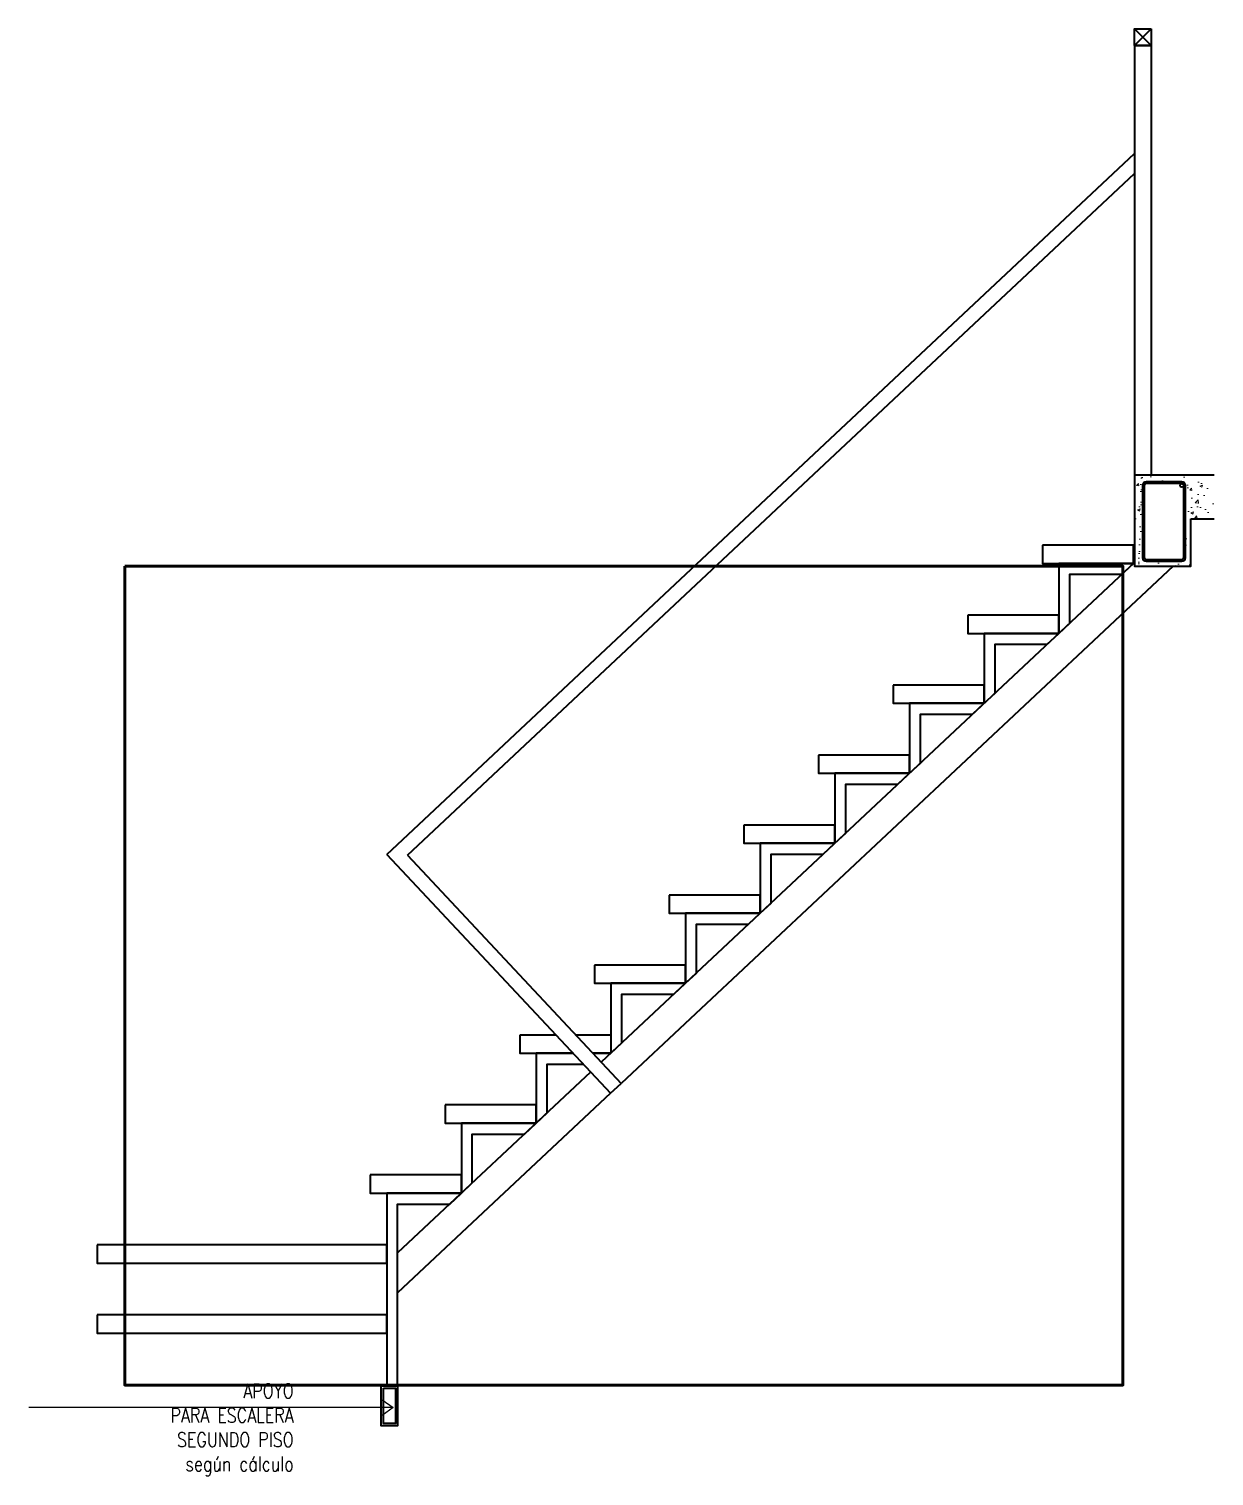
# Model space of a CAD drawing. Header units: metres. Extents: x 45 to 666, y -23 to 325.
# Drawn here: x 76.649 to 79.902, y 23.997 to 27.969 of the extents above; entities that cross this region are included whole.
import ezdxf

# ---------------------------------------------------------------- set-up
doc = ezdxf.new("R2010")
doc.units = ezdxf.units.M
doc.header["$LTSCALE"] = 5
doc.header["$MEASUREMENT"] = 0
doc.layers.get('0').update_dxf_attribs({"color": 30})
for name, color, linetype, lineweight in [('A-ANNO-NOTE', 7, 'Continuous', 35), ('A-ELEV-MBE1', 7, 'Continuous', 35), ('A-ELEV-OTLN', 1, 'Continuous', 50), ('A-ELEV-PATT', 8, 'Continuous', 18), ('A-WALL-FULL', 7, 'Continuous', 35), ('A-WALL-FULL-EXTR', 7, 'Continuous', 35)]:
    doc.layers.add(name, color=color, linetype=linetype, lineweight=lineweight)
doc.styles.add('E-ROMANS', font='romans.shx', dxfattribs={"width": 0.8})
doc.dimstyles.new('E-0005_TICK_18', dxfattribs={"dimscale": 0.001, "dimtxt": 9, "dimasz": 9, "dimexe": 4.5, "dimexo": 3, "dimgap": 4.5, "dimtad": 0, "dimdec": 0, "dimlfac": 1000, "dimzin": 0, "dimdsep": 46, "dimtxsty": 'E-ROMANS', "dimblk": 'OBLIQUE', "dimcen": 4.5, "dimclrd": 256, "dimclre": 256, "dimclrt": 256, "dimadec": 0, "dimazin": 0, "dimtfac": 1, "dimtdec": 0, "dimtmove": 1, "dimatfit": 3, "dimldrblk": 'OPEN90', "dimfxl": 1, "dimtfill": 1, "dimtolj": 1, "dimtzin": 0, "dimarcsym": 0})

# ---------------------------------------------------------------- blocks, each defined once
blk = doc.blocks.new('PIE DERECHO 2X2')
blk.add_lwpolyline([(-0.045, 0), (0, 0), (0, -0.045), (-0.045, -0.045), (-0.045, 0)])
at = {"color": 1}
for points in [[(-0.045, 0), (0, -0.045)], [(0, 0), (-0.045, -0.045)]]:
    blk.add_lwpolyline(points, dxfattribs=at)
blk = doc.blocks.new('_Oblique')
at = {"color": 0, "linetype": 'ByBlock', "lineweight": -2}
blk.add_line((-0.5, -0.5), (0.5, 0.5), dxfattribs=at)

msp = doc.modelspace()

# ---------------------------------------------------------------- hatches: boundary and pattern name
at = {"layer": 'A-ELEV-PATT'}
h = msp.add_hatch(dxfattribs=at)
h.set_pattern_fill('AR-CONC', color=256, scale=0.0004, angle=-90, style=0)
h.set_pattern_definition([(50, (82.152826, 24.244343), (0.0728739, -0.0063756), [0.00762, -0.08382]), (355, (82.152826, 24.24434), (-0.0140971, 0.0764227), [0.006096, -0.067056]), (100.451, (82.1589, 24.24381), (0.058777, 0.0700467), [0.006476, -0.071236]), (46.1842, (82.15283, 24.26466), (0.1084316, -0.016817), [0.01143, -0.12573]), (96.6356, (82.16186, 24.26326), (0.0949617, 0.0989702), [0.009714, -0.106854]), (351.184, (82.15283, 24.26466), (0.094962, 0.09897), [0.009144, -0.100584]), (21, (82.162986, 24.259583), (0.060646, -0.0409062), [0.00762, -0.08382]), (326, (82.162986, 24.25958), (0.0247208, 0.0736752), [0.006096, -0.067056]), (71.4514, (82.16804, 24.256175), (0.0853666, 0.0327691), [0.006476, -0.071236]), (37.5, (82.152826, 24.244343), (0.00123544, 0.03382202), [0, -0.0662432, 0, -0.068072, 0, -0.06731]), (7.5, (82.152826, 24.244343), (0.02672787, 0.04007223), [0, -0.0388112, 0, -0.0647192, 0, -0.025654]), (327.5, (82.13017, 24.244343), (0.05423624, -0.0022915), [0, -0.0254, 0, -0.079248, 0, -0.105156]), (317.5, (82.12001, 24.244343), (0.0592517, 0.0101706), [0, -0.03302, 0, -0.0526288, 0, -0.074676])])
h.paths.add_polyline_path([(79.9021, 26.7443), (79.6841, 26.7443), (79.6841, 26.4943), (79.8381, 26.4943), (79.8381, 26.6243), (79.9021, 26.6243)])
h.paths.add_polyline_path([(79.8237, 26.508), (79.7057, 26.508), (79.7057, 26.726), (79.8237, 26.726)], flags=16)
h.paths.add_polyline_path([(79.8187, 26.513), (79.7107, 26.513), (79.7107, 26.721), (79.8187, 26.721)], flags=0)
h.paths.add_polyline_path([(79.8187, 26.716, -2.414214), (79.8137, 26.721), (79.7157, 26.721, -2.414214), (79.7107, 26.716), (79.7107, 26.518, -2.414214), (79.7157, 26.513), (79.8137, 26.513, -2.544593), (79.8186, 26.5177, 0.780088), (79.8094, 26.5207, -0.751141), (79.8187, 26.518)], flags=0)

# ---------------------------------------------------------------- linework, layer by layer
at = {"layer": 'A-ANNO-NOTE'}
for p, q in [((77.6311, 25.703), (79.6841, 27.627)), ((77.6877, 25.7012), (79.6841, 27.5722)), ((77.6311, 25.703), (78.2456, 25.0473)), ((77.6877, 25.7012), (78.2748, 25.0746)), ((78.2456, 25.0473), (78.2748, 25.0746))]:
    msp.add_line(p, q, dxfattribs=at)
at = {"layer": 'A-ELEV-MBE1'}
for p, q in [((79.6841, 27.9243), (79.6841, 26.7443)), ((79.6841, 27.9243), (79.7291, 27.9243)), ((79.7291, 27.9243), (79.7291, 26.7443)), ((79.6841, 26.505), (78.2201, 25.133)), ((79.7897, 26.4943), (78.2748, 25.0746)), ((78.1909, 25.1057), (77.6611, 24.6091)), ((78.2456, 25.0473), (77.6611, 24.4995))]:
    msp.add_line(p, q, dxfattribs=at)
for points in [[(79.7057, 26.716), (79.7057, 26.518, 0.414214), (79.7157, 26.508), (79.8137, 26.508, 0.414214), (79.8237, 26.518), (79.8237, 26.716, 0.414214), (79.8137, 26.726), (79.7157, 26.726, 0.414214)], [(79.7057, 26.716), (79.7057, 26.518, 0.414214), (79.7157, 26.508), (79.8137, 26.508, 0.414214), (79.8237, 26.518), (79.8237, 26.716, 0.414214), (79.8137, 26.726), (79.7157, 26.726, 0.414214)], [(79.7107, 26.716), (79.7107, 26.518, 0.414214), (79.7157, 26.513), (79.8137, 26.513, 0.414214), (79.8187, 26.518), (79.8187, 26.716, 0.414214), (79.8137, 26.721), (79.7157, 26.721, 0.414214)], [(79.7107, 26.716), (79.7107, 26.518, 0.414214), (79.7157, 26.513), (79.8137, 26.513, 0.414214), (79.8187, 26.518), (79.8187, 26.716, 0.414214), (79.8137, 26.721), (79.7157, 26.721, 0.414214)]]:
    msp.add_lwpolyline(points, format="xyb", close=True, dxfattribs=at)
for points in [[(79.4311, 26.5522), (79.4311, 26.5022), (79.6811, 26.5022), (79.6811, 26.5522), (79.4311, 26.5522)], [(79.2261, 26.3601), (79.2261, 26.3101), (79.4761, 26.3101), (79.4761, 26.3601), (79.2261, 26.3601)], [(79.0211, 26.168), (79.0211, 26.118), (79.2711, 26.118), (79.2711, 26.168), (79.0211, 26.168)], [(78.8161, 25.9759), (78.8161, 25.9259), (79.0661, 25.9259), (79.0661, 25.9759), (78.8161, 25.9759)], [(78.6111, 25.7837), (78.6111, 25.7337), (78.8611, 25.7337), (78.8611, 25.7837), (78.6111, 25.7837)], [(78.4061, 25.5916), (78.4061, 25.5416), (78.6561, 25.5416), (78.6561, 25.5916), (78.4061, 25.5916)], [(78.2011, 25.3995), (78.2011, 25.3495), (78.4511, 25.3495), (78.4511, 25.3995), (78.2011, 25.3995)], [(77.9961, 25.2074), (77.9961, 25.1574), (78.1424, 25.1574)], [(78.0956, 25.2074), (77.9961, 25.2074)], [(78.2461, 25.2074), (78.1504, 25.2074)], [(78.1424, 25.1574), (78.0411, 25.1574), (78.0411, 24.9653), (78.0711, 24.9934), (78.0711, 25.1274), (78.1706, 25.1274)], [(78.1973, 25.1574), (78.2461, 25.1574)], [(78.2461, 25.1574), (78.1973, 25.1574)], [(77.7911, 25.0153), (77.7911, 24.9653), (78.0411, 24.9653), (78.0411, 25.0153), (77.7911, 25.0153)], [(77.5861, 24.8232), (77.5861, 24.7732), (77.8361, 24.7732), (77.8361, 24.8232), (77.5861, 24.8232)], [(77.6611, 24.2443), (77.6611, 24.7432), (77.8041, 24.7432), (77.8361, 24.7732), (77.6311, 24.7732), (77.6311, 24.2443)], [(76.8361, 24.631), (76.8361, 24.581), (77.6311, 24.581), (77.6311, 24.631), (76.8361, 24.631)], [(76.8361, 24.4389), (76.8361, 24.3889), (77.6311, 24.3889), (77.6311, 24.4389), (76.8361, 24.4389)]]:
    msp.add_lwpolyline(points, dxfattribs=at)
for points in [[(79.4761, 26.3101), (79.5061, 26.3382), (79.5061, 26.4722), (79.6491, 26.4722), (79.6811, 26.5022), (79.4761, 26.5022)], [(79.2711, 26.118), (79.3011, 26.1461), (79.3011, 26.2801), (79.4441, 26.2801), (79.4761, 26.3101), (79.2711, 26.3101)], [(79.0661, 25.9259), (79.0961, 25.954), (79.0961, 26.088), (79.2391, 26.088), (79.2711, 26.118), (79.0661, 26.118)], [(78.8611, 25.7337), (78.8911, 25.7619), (78.8911, 25.8959), (79.0341, 25.8959), (79.0661, 25.9259), (78.8611, 25.9259)], [(78.6561, 25.5416), (78.6861, 25.5697), (78.6861, 25.7037), (78.8291, 25.7037), (78.8611, 25.7337), (78.6561, 25.7337)], [(78.4511, 25.3495), (78.4811, 25.3776), (78.4811, 25.5116), (78.6241, 25.5116), (78.6561, 25.5416), (78.4511, 25.5416)], [(78.2461, 25.1574), (78.2761, 25.1855), (78.2761, 25.3195), (78.4191, 25.3195), (78.4511, 25.3495), (78.2461, 25.3495)], [(77.8361, 24.7732), (77.8661, 24.8013), (77.8661, 24.9353), (78.0091, 24.9353), (78.0411, 24.9653), (77.8361, 24.9653)]]:
    msp.add_lwpolyline(points, close=True, dxfattribs=at)
msp.add_circle((79.8137, 26.716), 0.005, dxfattribs=at)
msp.add_circle((79.8137, 26.716), 0.005, dxfattribs=at)
at = {"layer": 'A-ELEV-OTLN'}
msp.add_lwpolyline([(76.9121, 26.4944), (76.9121, 24.2464), (79.6521, 24.2464), (79.6521, 26.4944)], close=True, dxfattribs=at)
at = {"layer": 'A-WALL-FULL'}
msp.add_line((79.8381, 26.6243), (79.9021, 26.6243), dxfattribs=at)
msp.add_lwpolyline([(79.9021, 26.7443), (79.6841, 26.7443), (79.6841, 26.4943), (79.8381, 26.4943), (79.8381, 26.6243)], dxfattribs=at)
for points in [[(77.6161, 24.2443), (77.6611, 24.2443), (77.6611, 24.1347), (77.6161, 24.1347)], [(77.6221, 24.2383), (77.6551, 24.2383), (77.6551, 24.1407), (77.6221, 24.1407)]]:
    msp.add_lwpolyline(points, close=True, dxfattribs=at)

# ---------------------------------------------------------------- block references
at = {"layer": 'A-WALL-FULL-EXTR', "rotation": 269.9999999999837}
msp.add_blockref('PIE DERECHO 2X2', (79.7291, 27.9243), dxfattribs=at)

# ---------------------------------------------------------------- texts
at = {"layer": 'A-ANNO-NOTE', "insert": (77.376, 24.1233), "char_height": 0.04, "attachment_point": 6, "style": 'E-ROMANS'}
msp.add_mtext('APOYO\\PPARA ESCALERA \\PSEGUNDO PISO\\Psegún cálculo', dxfattribs=at)

# ---------------------------------------------------------------- leaders
at = {"layer": 'A-ANNO-NOTE'}
msp.add_leader([(77.649, 24.1844), (77.5482, 24.1844), (77.3954, 24.1844)], dimstyle='E-0005_TICK_18', override={"dimscale": 0.01, "dimasz": 3, "dimtad": 2, "dimldrblk": 'Open90'}, dxfattribs=at)

doc.saveas('drawing.dxf')
